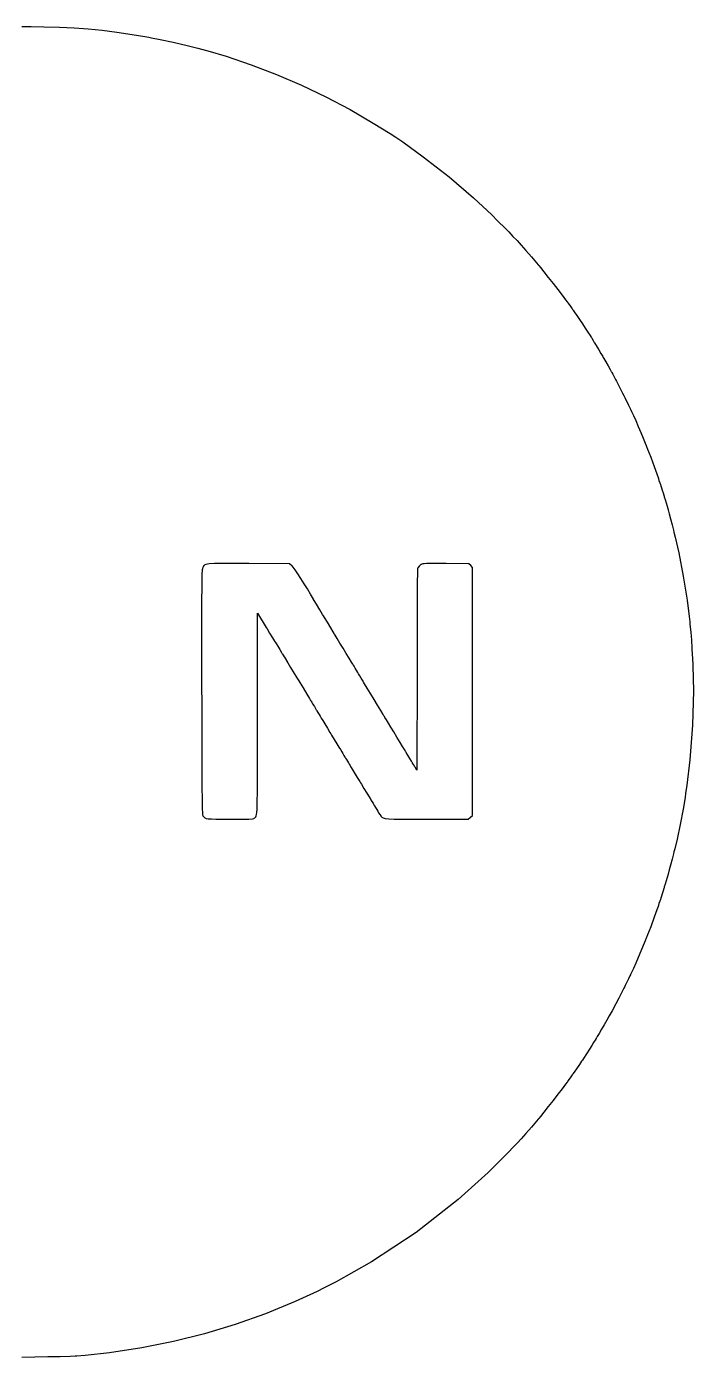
# Model space of a CAD drawing. Extents: x 0 to 31.2, y 0 to 20.8.
# Drawn here: x 20.83 to 31.24, y 0.01 to 20.81 of the extents above; entities that cross this region are included whole.
import ezdxf

# ---------------------------------------------------------------- set-up
doc = ezdxf.new("R2010")
doc.units = 0
doc.layers.get('0').update_dxf_attribs({"linetype": 'CONTINUOUS'})

msp = doc.modelspace()

# ---------------------------------------------------------------- linework, layer by layer
at = {"color": 7}
for p, q in [((20.7525, 20.8143), (20.8299, 20.8143)), ((20.8299, 20.8143), (20.8968, 20.8143)), ((20.8968, 20.8143), (21.0976, 20.8125)), ((21.0976, 20.8125), (21.3419, 20.8065)), ((21.3419, 20.8065), (21.5703, 20.7958)), ((21.5703, 20.7958), (21.7903, 20.7799)), ((21.7903, 20.7799), (22.0094, 20.7578)), ((22.0094, 20.7578), (22.235, 20.729)), ((22.235, 20.729), (22.4747, 20.6928)), ((22.4747, 20.6928), (22.6708, 20.6601)), ((22.6708, 20.6601), (22.7361, 20.6486)), ((22.7361, 20.6486), (22.78, 20.641)), ((22.78, 20.641), (22.9117, 20.6149)), ((22.9117, 20.6149), (23.1167, 20.5703)), ((23.1167, 20.5703), (23.3371, 20.5182)), ((23.3371, 20.5182), (23.5036, 20.4767)), ((23.5036, 20.4767), (23.559, 20.4621)), ((23.559, 20.4621), (23.6563, 20.4365)), ((23.6563, 20.4365), (23.9457, 20.3504)), ((23.9457, 20.3504), (24.3365, 20.2186)), ((24.3365, 20.2186), (24.7285, 20.0679)), ((24.7285, 20.0679), (25.1181, 19.9)), ((25.1181, 19.9), (25.5024, 19.7162)), ((25.5024, 19.7162), (25.8781, 19.5181)), ((25.8781, 19.5181), (26.2421, 19.3068)), ((26.2421, 19.3068), (26.5053, 19.1417)), ((26.5053, 19.1417), (26.5912, 19.084)), ((26.5912, 19.084), (26.7008, 19.0107)), ((26.7008, 19.0107), (27.0232, 18.781)), ((27.0232, 18.781), (27.4251, 18.4685)), ((27.4251, 18.4685), (27.8082, 18.1372)), ((27.8082, 18.1372), (28.0922, 17.8699)), ((28.0922, 17.8699), (28.184, 17.7778)), ((28.184, 17.7778), (28.2076, 17.754)), ((28.2076, 17.754), (28.2787, 17.6828)), ((28.2787, 17.6828), (28.3567, 17.604)), ((28.3567, 17.604), (28.4236, 17.5347)), ((28.4236, 17.5347), (28.4863, 17.4681)), ((28.4863, 17.4681), (28.5507, 17.3971)), ((28.5507, 17.3971), (28.6233, 17.315)), ((28.6233, 17.315), (28.7104, 17.215)), ((28.7104, 17.215), (28.7914, 17.1215)), ((28.7914, 17.1215), (28.8183, 17.0903)), ((28.8183, 17.0903), (28.8271, 17.0801)), ((28.8271, 17.0801), (28.8526, 17.0489)), ((28.8526, 17.0489), (28.9072, 16.9807)), ((28.9072, 16.9807), (28.9753, 16.8944)), ((28.9753, 16.8944), (29.05, 16.799)), ((29.05, 16.799), (29.1243, 16.7032)), ((29.1243, 16.7032), (29.1917, 16.6156)), ((29.1917, 16.6156), (29.245, 16.5451)), ((29.245, 16.5451), (29.2699, 16.5119)), ((29.2699, 16.5119), (29.2778, 16.5007)), ((29.2778, 16.5007), (29.2826, 16.4938)), ((29.2826, 16.4938), (29.315, 16.4476)), ((29.315, 16.4476), (29.349, 16.4001)), ((29.349, 16.4001), (29.3547, 16.3924)), ((29.3547, 16.3924), (29.3617, 16.3829)), ((29.3617, 16.3829), (29.3817, 16.3542)), ((29.3817, 16.3542), (29.4185, 16.3004)), ((29.4185, 16.3004), (29.4618, 16.2364)), ((29.4618, 16.2364), (29.5079, 16.1674)), ((29.5079, 16.1674), (29.5532, 16.099)), ((29.5532, 16.099), (29.5942, 16.0367)), ((29.5942, 16.0367), (29.6271, 15.9858)), ((29.6271, 15.9858), (29.6433, 15.9603)), ((29.6433, 15.9603), (29.6486, 15.9517)), ((29.6486, 15.9517), (29.6526, 15.9447)), ((29.6526, 15.9447), (29.6751, 15.9076)), ((29.6751, 15.9076), (29.694, 15.8772)), ((29.694, 15.8772), (29.6964, 15.8736)), ((29.6964, 15.8736), (29.6988, 15.8697)), ((29.6988, 15.8697), (29.7128, 15.8469)), ((29.7128, 15.8469), (29.7258, 15.8257)), ((29.7258, 15.8257), (29.7276, 15.8226)), ((29.7276, 15.8226), (29.7294, 15.8192)), ((29.7294, 15.8192), (29.7401, 15.8007)), ((29.7401, 15.8007), (29.7644, 15.7593)), ((29.7644, 15.7593), (29.7968, 15.7042)), ((29.7968, 15.7042), (29.8247, 15.6571)), ((29.8247, 15.6571), (29.8339, 15.6414)), ((29.8339, 15.6414), (29.8435, 15.6247)), ((29.8435, 15.6247), (29.8722, 15.5749)), ((29.8722, 15.5749), (29.9094, 15.51)), ((29.9094, 15.51), (29.9411, 15.4543)), ((29.9411, 15.4543), (29.9579, 15.4246)), ((29.9579, 15.4246), (29.9631, 15.4153)), ((29.9631, 15.4153), (29.9676, 15.4068)), ((29.9676, 15.4068), (29.9812, 15.3815)), ((29.9812, 15.3815), (30.0026, 15.3415)), ((30.0026, 15.3415), (30.0249, 15.3)), ((30.0249, 15.3), (30.0403, 15.2715)), ((30.0403, 15.2715), (30.0454, 15.2622)), ((30.0454, 15.2622), (30.0512, 15.251)), ((30.0512, 15.251), (30.0687, 15.2171)), ((30.0687, 15.2171), (30.0999, 15.1558)), ((30.0999, 15.1558), (30.1344, 15.0865)), ((30.1344, 15.0865), (30.16, 15.0347)), ((30.16, 15.0347), (30.1683, 15.0174)), ((30.1683, 15.0174), (30.1762, 15.0012)), ((30.1762, 15.0012), (30.2003, 14.9528)), ((30.2003, 14.9528), (30.2283, 14.8958)), ((30.2283, 14.8958), (30.2496, 14.8529)), ((30.2496, 14.8529), (30.2592, 14.8336)), ((30.2592, 14.8336), (30.261, 14.8299)), ((30.261, 14.8299), (30.2653, 14.8218)), ((30.2653, 14.8218), (30.2767, 14.7969)), ((30.2767, 14.7969), (30.3042, 14.7356)), ((30.3042, 14.7356), (30.3397, 14.6546)), ((30.3397, 14.6546), (30.3796, 14.5622)), ((30.3796, 14.5622), (30.4203, 14.4674)), ((30.4203, 14.4674), (30.4581, 14.3782)), ((30.4581, 14.3782), (30.4892, 14.3036)), ((30.4892, 14.3036), (30.505, 14.2647)), ((30.505, 14.2647), (30.51, 14.2518)), ((30.51, 14.2518), (30.5267, 14.2096)), ((30.5267, 14.2096), (30.5757, 14.0829)), ((30.5757, 14.0829), (30.6311, 13.9358)), ((30.6311, 13.9358), (30.6719, 13.8216)), ((30.6719, 13.8216), (30.6904, 13.7663)), ((30.6904, 13.7663), (30.6944, 13.7517)), ((30.6944, 13.7517), (30.6954, 13.7473)), ((30.6954, 13.7473), (30.7036, 13.7201)), ((30.7036, 13.7201), (30.7133, 13.6934)), ((30.7133, 13.6934), (30.7153, 13.6892)), ((30.7153, 13.6892), (30.7171, 13.6848)), ((30.7171, 13.6848), (30.7268, 13.6576)), ((30.7268, 13.6576), (30.735, 13.6309)), ((30.735, 13.6309), (30.7361, 13.6267)), ((30.7361, 13.6267), (30.7374, 13.6223)), ((30.7374, 13.6223), (30.7426, 13.6049)), ((30.7426, 13.6049), (30.7536, 13.5692)), ((30.7536, 13.5692), (30.7675, 13.5245)), ((30.7675, 13.5245), (30.779, 13.4879)), ((30.779, 13.4879), (30.7829, 13.4757)), ((30.7829, 13.4757), (30.7874, 13.4617)), ((30.7874, 13.4617), (30.8004, 13.4195)), ((30.8004, 13.4195), (30.8161, 13.3677)), ((30.8161, 13.3677), (30.8311, 13.3161)), ((30.8311, 13.3161), (30.8468, 13.2605)), ((30.8468, 13.2605), (30.8642, 13.1966)), ((30.8642, 13.1966), (30.8844, 13.1202)), ((30.8844, 13.1202), (30.9086, 13.0271)), ((30.9086, 13.0271), (30.9307, 12.9417)), ((30.9307, 12.9417), (30.9381, 12.9132)), ((30.9381, 12.9132), (30.9589, 12.833)), ((30.9589, 12.833), (31.0129, 12.59)), ((31.0129, 12.59), (31.0833, 12.223)), ((23.5678, 12.2998), (23.566, 12.2673)), ((23.5697, 12.3227), (23.5678, 12.2998)), ((23.5719, 12.338), (23.5697, 12.3227)), ((23.5738, 12.3453), (23.5719, 12.338)), ((23.5746, 12.3475), (23.5738, 12.3453)), ((23.5771, 12.3542), (23.5746, 12.3475)), ((23.5847, 12.3739), (23.5771, 12.3542)), ((23.599, 12.3934), (23.5847, 12.3739)), ((23.6268, 12.4071), (23.599, 12.3934)), ((23.6774, 12.4158), (23.6268, 12.4071)), ((23.7604, 12.4207), (23.6774, 12.4158)), ((23.8851, 12.4226), (23.7604, 12.4207)), ((24.061, 12.4226), (23.8851, 12.4226)), ((24.2383, 12.4218), (24.061, 12.4226)), ((24.2975, 12.4216), (24.2383, 12.4218)), ((24.9318, 12.4184), (24.2975, 12.4216)), ((24.9704, 12.3872), (24.9318, 12.4184)), ((24.976, 12.3827), (24.9704, 12.3872)), ((24.9896, 12.365), (24.976, 12.3827)), ((25.0217, 12.3205), (24.9896, 12.365)), ((25.0633, 12.259), (25.0217, 12.3205)), ((26.9337, 12.3218), (26.9311, 12.2549)), ((26.9347, 12.3432), (26.9337, 12.3218)), ((26.9371, 12.3497), (26.9347, 12.3432)), ((26.9392, 12.3554), (26.9371, 12.3497)), ((26.9557, 12.3812), (26.9392, 12.3554)), ((26.98, 12.4018), (26.9557, 12.3812)), ((26.9861, 12.4048), (26.98, 12.4018)), ((26.9892, 12.4065), (26.9861, 12.4048)), ((26.9992, 12.4107), (26.9892, 12.4065)), ((27.0151, 12.4153), (26.9992, 12.4107)), ((27.0378, 12.4185), (27.0151, 12.4153)), ((27.0707, 12.4206), (27.0378, 12.4185)), ((27.1175, 12.4219), (27.0707, 12.4206)), ((27.1821, 12.4223), (27.1175, 12.4219)), ((27.2679, 12.4222), (27.1821, 12.4223)), ((27.351, 12.4217), (27.2679, 12.4222)), ((27.3788, 12.4216), (27.351, 12.4217)), ((27.7361, 12.4184), (27.3788, 12.4216)), ((27.7642, 12.3892), (27.7361, 12.4184)), ((27.7933, 12.3611), (27.7642, 12.3892)), ((27.7933, 8.48406), (27.7933, 12.3611)), ((23.5624, 12.0919), (23.5615, 12.001)), ((23.5633, 12.1653), (23.5624, 12.0919)), ((23.5646, 12.2231), (23.5633, 12.1653)), ((23.566, 12.2673), (23.5646, 12.2231)), ((25.1113, 12.1855), (25.0633, 12.259)), ((25.1622, 12.105), (25.1113, 12.1855)), ((25.2131, 12.0228), (25.1622, 12.105)), ((26.929, 12.144), (26.9274, 11.9841)), ((26.9311, 12.2549), (26.929, 12.144)), ((31.0833, 12.223), (31.1425, 11.8496)), ((23.561, 11.8905), (23.5606, 11.7585)), ((23.5615, 12.001), (23.561, 11.8905)), ((25.2601, 11.944), (25.2131, 12.0228)), ((25.2907, 11.8913), (25.2601, 11.944)), ((25.3006, 11.8736), (25.2907, 11.8913)), ((25.3024, 11.8702), (25.3006, 11.8736)), ((25.3176, 11.8445), (25.3024, 11.8702)), ((26.9274, 11.9841), (26.9261, 11.77)), ((23.5606, 11.7585), (23.5603, 11.6029)), ((25.3544, 11.7833), (25.3176, 11.8445)), ((25.4053, 11.699), (25.3544, 11.7833)), ((25.4501, 11.6253), (25.4053, 11.699)), ((26.9261, 11.77), (26.9251, 11.4968)), ((31.1425, 11.8496), (31.1757, 11.5928)), ((23.5603, 11.6029), (23.5603, 11.4218)), ((24.434, 10.0809), (24.434, 11.6465)), ((24.434, 11.6465), (24.5694, 11.4226)), ((25.4653, 11.6007), (25.4501, 11.6253)), ((25.4801, 11.576), (25.4653, 11.6007)), ((25.5253, 11.5016), (25.4801, 11.576)), ((25.5767, 11.4166), (25.5253, 11.5016)), ((26.9251, 11.4968), (26.9247, 11.1594)), ((31.1757, 11.5928), (31.184, 11.5069)), ((31.184, 11.5069), (31.1878, 11.4676)), ((31.1878, 11.4676), (31.1989, 11.3493)), ((23.5603, 11.4218), (23.5603, 11.2133)), ((24.5694, 11.4226), (24.5828, 11.4007)), ((24.5828, 11.4007), (24.6229, 11.3346)), ((24.6229, 11.3346), (24.6681, 11.2604)), ((24.6681, 11.2604), (24.7003, 11.2076)), ((25.614, 11.3547), (25.5767, 11.4166)), ((25.6297, 11.3283), (25.614, 11.3547)), ((25.6319, 11.3247), (25.6297, 11.3283)), ((25.6356, 11.3184), (25.6319, 11.3247)), ((25.6469, 11.2995), (25.6356, 11.3184)), ((25.6781, 11.248), (25.6469, 11.2995)), ((25.7204, 11.1783), (25.6781, 11.248)), ((31.1989, 11.3493), (31.2096, 11.2229)), ((23.5603, 11.2133), (23.5604, 10.9752)), ((24.7003, 11.2076), (24.7136, 11.1861)), ((24.7136, 11.1861), (24.7153, 11.184)), ((24.7153, 11.184), (24.7235, 11.1707)), ((24.7235, 11.1707), (24.7481, 11.1304)), ((24.7481, 11.1304), (24.7813, 11.0756)), ((24.7813, 11.0756), (24.8083, 11.0307)), ((24.8083, 11.0307), (24.8207, 11.0101)), ((25.7689, 11.0982), (25.7204, 11.1783)), ((25.8189, 11.0159), (25.7689, 11.0982)), ((26.9247, 11.1594), (26.9246, 10.8544)), ((31.2096, 11.2229), (31.2181, 11.0992)), ((31.2181, 11.0992), (31.2246, 10.987)), ((23.5604, 10.9752), (23.5607, 10.7057)), ((24.8207, 11.0101), (24.8225, 11.0069)), ((24.8225, 11.0069), (24.8235, 11.0049)), ((24.8235, 11.0049), (24.8338, 10.9867)), ((24.8338, 10.9867), (24.8478, 10.9643)), ((24.8478, 10.9643), (24.8507, 10.9601)), ((24.8507, 10.9601), (24.8535, 10.9557)), ((24.8535, 10.9557), (24.8696, 10.9296)), ((24.8696, 10.9296), (24.8847, 10.9046)), ((24.8847, 10.9046), (24.8871, 10.9007)), ((24.8871, 10.9007), (24.8892, 10.8968)), ((24.8892, 10.8968), (24.9068, 10.8673)), ((24.9068, 10.8673), (24.949, 10.7972)), ((25.8656, 10.9393), (25.8189, 11.0159)), ((25.9037, 10.8764), (25.8656, 10.9393)), ((25.9225, 10.8454), (25.9037, 10.8764)), ((25.9288, 10.8351), (25.9225, 10.8454)), ((25.9315, 10.8304), (25.9288, 10.8351)), ((25.9414, 10.8143), (25.9315, 10.8304)), ((26.9246, 10.8544), (26.9246, 10.7528)), ((31.2246, 10.987), (31.2267, 10.9497)), ((31.2267, 10.9497), (31.2339, 10.8198)), ((31.2339, 10.8198), (31.2408, 10.4293)), ((23.5607, 10.7057), (23.561, 10.4785)), ((24.949, 10.7972), (25.0078, 10.7008)), ((25.0078, 10.7008), (25.0594, 10.6164)), ((25.0594, 10.6164), (25.0767, 10.5882)), ((25.9604, 10.7829), (25.9414, 10.8143)), ((25.9831, 10.745), (25.9604, 10.7829)), ((26.001, 10.715), (25.9831, 10.745)), ((26.0069, 10.7049), (26.001, 10.715)), ((26.0128, 10.6948), (26.0069, 10.7049)), ((26.0307, 10.6648), (26.0128, 10.6948)), ((26.0533, 10.6269), (26.0307, 10.6648)), ((26.0724, 10.5955), (26.0533, 10.6269)), ((26.9246, 10.7528), (26.9236, 9.19026)), ((23.561, 10.4785), (23.561, 10.4028)), ((23.561, 10.4028), (23.5611, 10.3238)), ((25.0767, 10.5882), (25.0938, 10.5602)), ((25.0938, 10.5602), (25.1449, 10.4759)), ((25.1449, 10.4759), (25.2032, 10.3799)), ((26.0821, 10.5794), (26.0724, 10.5955)), ((26.085, 10.5747), (26.0821, 10.5794)), ((26.0906, 10.5656), (26.085, 10.5747)), ((26.1069, 10.5383), (26.0906, 10.5656)), ((26.1464, 10.4732), (26.1069, 10.5383)), ((26.1971, 10.3893), (26.1464, 10.4732)), ((31.2408, 10.4293), (31.2275, 9.89344)), ((23.5611, 10.3238), (23.5615, 10.0869)), ((25.2032, 10.3799), (25.2451, 10.3105)), ((25.2451, 10.3105), (25.2624, 10.2815)), ((25.2624, 10.2815), (25.2642, 10.2778)), ((25.2642, 10.2778), (25.2663, 10.2741)), ((25.2663, 10.2741), (25.2799, 10.2513)), ((25.2799, 10.2513), (25.294, 10.2283)), ((25.294, 10.2283), (25.2964, 10.2247)), ((25.2964, 10.2247), (25.2988, 10.2208)), ((25.2988, 10.2208), (25.3064, 10.2082)), ((25.3064, 10.2082), (25.321, 10.1843)), ((26.2533, 10.2964), (26.1971, 10.3893)), ((26.309, 10.2045), (26.2533, 10.2964)), ((26.3582, 10.1234), (26.309, 10.2045)), ((23.5615, 10.0869), (23.5621, 9.80783)), ((24.434, 10.0066), (24.434, 10.0809)), ((24.434, 9.78347), (24.434, 10.0066)), ((25.321, 10.1843), (25.3382, 10.1561)), ((25.3382, 10.1561), (25.3514, 10.1341)), ((25.3514, 10.1341), (25.3558, 10.1267)), ((25.3558, 10.1267), (25.361, 10.1181)), ((25.361, 10.1181), (25.3765, 10.0922)), ((25.3765, 10.0922), (25.394, 10.0629)), ((25.394, 10.0629), (25.411, 10.0346)), ((25.411, 10.0346), (25.43, 10.0032)), ((25.43, 10.0032), (25.4536, 9.96431)), ((26.3949, 10.0629), (26.3582, 10.1234)), ((26.4085, 10.0405), (26.3949, 10.0629)), ((26.4132, 10.033), (26.4085, 10.0405)), ((26.4158, 10.0285), (26.4132, 10.033)), ((26.4239, 10.015), (26.4158, 10.0285)), ((26.446, 9.97874), (26.4239, 10.015)), ((23.5621, 9.80783), (23.5626, 9.56337)), ((24.434, 9.52518), (24.434, 9.78347)), ((25.4536, 9.96431), (25.4844, 9.91363)), ((25.4844, 9.91363), (25.5249, 9.847)), ((25.5249, 9.847), (25.5644, 9.78185)), ((25.5644, 9.78185), (25.5776, 9.7601)), ((26.4772, 9.92697), (26.446, 9.97874)), ((26.5161, 9.86268), (26.4772, 9.92697)), ((26.5608, 9.78885), (26.5161, 9.86268)), ((26.6096, 9.70839), (26.5608, 9.78885)), ((31.2275, 9.89344), (31.1871, 9.35444)), ((25.5776, 9.7601), (25.5911, 9.73807)), ((25.5911, 9.73807), (25.6317, 9.67199)), ((25.6317, 9.67199), (25.6732, 9.604)), ((25.6732, 9.604), (25.7049, 9.55203)), ((26.6606, 9.62418), (26.6096, 9.70839)), ((26.6992, 9.56049), (26.6606, 9.62418)), ((23.5626, 9.56337), (23.5632, 9.35113)), ((24.4339, 9.30317), (24.434, 9.52518)), ((25.7049, 9.55203), (25.7294, 9.51193)), ((25.7294, 9.51193), (25.749, 9.47954)), ((25.749, 9.47954), (25.7663, 9.45074)), ((25.7663, 9.45074), (25.7836, 9.42133)), ((25.7836, 9.42133), (25.7988, 9.39572)), ((25.7988, 9.39572), (25.8038, 9.38715)), ((25.8038, 9.38715), (25.8081, 9.37983)), ((25.8081, 9.37983), (25.8214, 9.35786)), ((26.7121, 9.53922), (26.6992, 9.56049)), ((26.7151, 9.53401), (26.7121, 9.53922)), ((26.7322, 9.50592), (26.7151, 9.53401)), ((26.7467, 9.48199), (26.7322, 9.50592)), ((26.7485, 9.47885), (26.7467, 9.48199)), ((26.7567, 9.46506), (26.7485, 9.47885)), ((26.7814, 9.42372), (26.7567, 9.46506)), ((26.8128, 9.37115), (26.7814, 9.42372)), ((26.8385, 9.329), (26.8128, 9.37115)), ((23.5632, 9.35113), (23.5639, 9.16883)), ((23.5639, 9.16883), (23.5646, 9.01417)), ((24.4335, 9.11475), (24.4339, 9.30317)), ((25.8214, 9.35786), (25.8385, 9.32975)), ((25.8385, 9.32975), (25.8531, 9.30615)), ((25.8531, 9.30615), (25.8607, 9.29394)), ((25.8607, 9.29394), (25.8631, 9.29025)), ((25.8631, 9.29025), (25.8654, 9.28635)), ((25.8654, 9.28635), (25.8797, 9.26281)), ((25.8797, 9.26281), (25.8933, 9.23981)), ((25.8933, 9.23981), (25.8954, 9.23611)), ((25.8954, 9.23611), (25.8972, 9.23247)), ((25.8972, 9.23247), (25.9112, 9.20861)), ((25.9112, 9.20861), (25.9443, 9.15321)), ((26.8508, 9.30903), (26.8385, 9.329)), ((26.8537, 9.30485), (26.8508, 9.30903)), ((26.8553, 9.30203), (26.8537, 9.30485)), ((26.8707, 9.27647), (26.8553, 9.30203)), ((26.8913, 9.24365), (26.8707, 9.27647)), ((26.8954, 9.23714), (26.8913, 9.24365)), ((26.9236, 9.19026), (26.8954, 9.23714)), ((31.1871, 9.35444), (31.1406, 8.9566)), ((23.5646, 9.01417), (23.5654, 8.88476)), ((24.4319, 8.82704), (24.4329, 8.95692)), ((24.4329, 8.95692), (24.4335, 9.11475)), ((25.9443, 9.15321), (25.99, 9.07807)), ((25.99, 9.07807), (26.03, 9.01297)), ((26.03, 9.01297), (26.0433, 8.99132)), ((26.0433, 8.99132), (26.0565, 8.96951)), ((26.0565, 8.96951), (26.0963, 8.90403)), ((31.1406, 8.9566), (31.1204, 8.82465)), ((23.5654, 8.88476), (23.5664, 8.77832)), ((23.5664, 8.77832), (23.5675, 8.69254)), ((24.4304, 8.72217), (24.4319, 8.82704)), ((26.0963, 8.90403), (26.1421, 8.82844)), ((26.1421, 8.82844), (26.1761, 8.77268)), ((26.1761, 8.77268), (26.191, 8.74838)), ((26.191, 8.74838), (26.1933, 8.74447)), ((26.1933, 8.74447), (26.1957, 8.74083)), ((26.1957, 8.74083), (26.2035, 8.72808)), ((31.1111, 8.76406), (31.0801, 8.58262)), ((31.1204, 8.82465), (31.1111, 8.76406)), ((23.5675, 8.69254), (23.5687, 8.62517)), ((23.5687, 8.62517), (23.5703, 8.57374)), ((23.5703, 8.57374), (23.5719, 8.53603)), ((23.5719, 8.53603), (23.574, 8.50965)), ((24.4176, 8.49681), (24.4221, 8.52968)), ((24.4221, 8.52968), (24.4256, 8.57628)), ((24.4256, 8.57628), (24.4283, 8.63954)), ((24.4283, 8.63954), (24.4304, 8.72217)), ((26.2035, 8.72808), (26.2188, 8.70296)), ((26.2188, 8.70296), (26.2372, 8.67258)), ((26.2372, 8.67258), (26.2519, 8.64839)), ((26.2519, 8.64839), (26.2569, 8.64031)), ((26.2569, 8.64031), (26.2617, 8.63226)), ((26.2617, 8.63226), (26.2761, 8.60796)), ((26.2761, 8.60796), (26.2951, 8.57585)), ((26.2951, 8.57585), (26.3113, 8.5479)), ((26.3113, 8.5479), (26.3199, 8.53276)), ((26.3199, 8.53276), (26.3225, 8.52778)), ((31.0801, 8.58262), (31.0347, 8.34158)), ((23.574, 8.50965), (23.5763, 8.4924)), ((23.5763, 8.4924), (23.5789, 8.48182)), ((23.5789, 8.48182), (23.5808, 8.47711)), ((23.5808, 8.47711), (23.5818, 8.47569)), ((23.5818, 8.47569), (23.5849, 8.4714)), ((23.5849, 8.4714), (23.5949, 8.45888)), ((23.5949, 8.45888), (23.6099, 8.44618)), ((23.6099, 8.44618), (23.6312, 8.43707)), ((23.6312, 8.43707), (23.664, 8.43093)), ((23.664, 8.43093), (23.7128, 8.42708)), ((23.7128, 8.42708), (23.7821, 8.42503)), ((23.7821, 8.42503), (23.8768, 8.4241)), ((23.8768, 8.4241), (23.9704, 8.42372)), ((23.9704, 8.42372), (24.0017, 8.42361)), ((24.0017, 8.42361), (24.0479, 8.42361)), ((24.0479, 8.42361), (24.1867, 8.42421)), ((24.1867, 8.42421), (24.2978, 8.42649)), ((24.2978, 8.42649), (24.3553, 8.43153)), ((24.3553, 8.43153), (24.3747, 8.43664)), ((24.3747, 8.43664), (24.3797, 8.44026)), ((24.3797, 8.44026), (24.3822, 8.44194)), ((24.3822, 8.44194), (24.3899, 8.44661)), ((24.3899, 8.44661), (24.3986, 8.45258)), ((24.3986, 8.45258), (24.406, 8.4611)), ((24.406, 8.4611), (24.4124, 8.47487)), ((24.4124, 8.47487), (24.4176, 8.49681)), ((26.3225, 8.52778), (26.3253, 8.52285)), ((26.3253, 8.52285), (26.3421, 8.49653)), ((26.3421, 8.49653), (26.3576, 8.47439)), ((26.3576, 8.47439), (26.36, 8.47151)), ((26.36, 8.47151), (26.3635, 8.46739)), ((26.3635, 8.46739), (26.375, 8.45574)), ((26.375, 8.45574), (26.395, 8.44385)), ((26.395, 8.44385), (26.4283, 8.43533)), ((26.4283, 8.43533), (26.4833, 8.42964)), ((26.4833, 8.42964), (26.5682, 8.42617)), ((26.5682, 8.42617), (26.6913, 8.42437)), ((26.6913, 8.42437), (26.8608, 8.42372)), ((26.8608, 8.42372), (27.0289, 8.42361)), ((27.0289, 8.42361), (27.085, 8.42361)), ((27.085, 8.42361), (27.7257, 8.42361)), ((27.7257, 8.42361), (27.7589, 8.45383)), ((27.7589, 8.45383), (27.7933, 8.48406)), ((31.0347, 8.34158), (30.9865, 8.11421)), ((30.9865, 8.11421), (30.9511, 7.96322)), ((30.9381, 7.91319), (30.9307, 7.88476)), ((30.9511, 7.96322), (30.9381, 7.91319)), ((30.8844, 7.70628), (30.8642, 7.62989)), ((30.9086, 7.79932), (30.8844, 7.70628)), ((30.9307, 7.88476), (30.9086, 7.79932)), ((30.8311, 7.51031), (30.8161, 7.45871)), ((30.8468, 7.56597), (30.8311, 7.51031)), ((30.8642, 7.62989), (30.8468, 7.56597)), ((30.7675, 7.30176), (30.7536, 7.25683)), ((30.779, 7.33849), (30.7675, 7.30176)), ((30.7829, 7.35069), (30.779, 7.33849)), ((30.7874, 7.36475), (30.7829, 7.35069)), ((30.8004, 7.4069), (30.7874, 7.36475)), ((30.8161, 7.45871), (30.8004, 7.4069)), ((30.6944, 7.07465), (30.6904, 7.06011)), ((30.6954, 7.07883), (30.6944, 7.07465)), ((30.7036, 7.10553), (30.6954, 7.07883)), ((30.7133, 7.13276), (30.7036, 7.10553)), ((30.7153, 7.13715), (30.7133, 7.13276)), ((30.7171, 7.14133), (30.7153, 7.13715)), ((30.7268, 7.16803), (30.7171, 7.14133)), ((30.735, 7.19526), (30.7268, 7.16803)), ((30.7361, 7.19965), (30.735, 7.19526)), ((30.7374, 7.20383), (30.7361, 7.19965)), ((30.7426, 7.22108), (30.7374, 7.20383)), ((30.7536, 7.25683), (30.7426, 7.22108)), ((30.6311, 6.89068), (30.5757, 6.74349)), ((30.6719, 7.00489), (30.6311, 6.89068)), ((30.6904, 7.06011), (30.6719, 7.00489)), ((30.5757, 6.74349), (30.5267, 6.61681)), ((30.4892, 6.52289), (30.4581, 6.44819)), ((30.505, 6.56168), (30.4892, 6.52289)), ((30.51, 6.57465), (30.505, 6.56168)), ((30.5267, 6.61681), (30.51, 6.57465)), ((30.3796, 6.26411), (30.3397, 6.17188)), ((30.4203, 6.35906), (30.3796, 6.26411)), ((30.4581, 6.44819), (30.4203, 6.35906)), ((30.3042, 6.09082), (30.2767, 6.02957)), ((30.3397, 6.17188), (30.3042, 6.09082)), ((30.1764, 5.82519), (30.1683, 5.80903)), ((30.2003, 5.87364), (30.1764, 5.82519)), ((30.2283, 5.93056), (30.2003, 5.87364)), ((30.2496, 5.97358), (30.2283, 5.93056)), ((30.2592, 5.99289), (30.2496, 5.97358)), ((30.261, 5.99653), (30.2592, 5.99289)), ((30.2653, 6.00461), (30.261, 5.99653)), ((30.2767, 6.02957), (30.2653, 6.00461)), ((30.0778, 5.62625), (30.0319, 5.53863)), ((30.1208, 5.71149), (30.0778, 5.62625)), ((30.1565, 5.78461), (30.1208, 5.71149)), ((30.1683, 5.80903), (30.1565, 5.78461)), ((29.9712, 5.42572), (29.9575, 5.40115)), ((29.9757, 5.43403), (29.9712, 5.42572)), ((29.9899, 5.46013), (29.9757, 5.43403)), ((30.0319, 5.53863), (29.9899, 5.46013)), ((29.8483, 5.21089), (29.8071, 5.13971)), ((29.8899, 5.28271), (29.8483, 5.21089)), ((29.9276, 5.34842), (29.8899, 5.28271)), ((29.9575, 5.40115), (29.9276, 5.34842)), ((29.7211, 4.99468), (29.7071, 4.97194)), ((29.7235, 4.99858), (29.7211, 4.99468)), ((29.7279, 5.00553), (29.7235, 4.99858)), ((29.7406, 5.02675), (29.7279, 5.00553)), ((29.7697, 5.07601), (29.7406, 5.02675)), ((29.8071, 5.13971), (29.7697, 5.07601)), ((29.6179, 4.82742), (29.5703, 4.75407)), ((29.6564, 4.88846), (29.6179, 4.82742)), ((29.6835, 4.93278), (29.6564, 4.88846)), ((29.6922, 4.9476), (29.6835, 4.93278)), ((29.694, 4.95074), (29.6922, 4.9476)), ((29.7071, 4.97194), (29.694, 4.95074)), ((29.4604, 4.58876), (29.4164, 4.52339)), ((29.4953, 4.64068), (29.4604, 4.58876)), ((29.5069, 4.65799), (29.4953, 4.64068)), ((29.5228, 4.68201), (29.5069, 4.65799)), ((29.5703, 4.75407), (29.5228, 4.68201)), ((29.315, 4.37875), (29.2826, 4.33274)), ((29.349, 4.42622), (29.315, 4.37875)), ((29.3547, 4.43403), (29.349, 4.42622)), ((29.3604, 4.44185), (29.3547, 4.43403)), ((29.3796, 4.46935), (29.3604, 4.44185)), ((29.4164, 4.52339), (29.3796, 4.46935)), ((29.1917, 4.21089), (29.1243, 4.12332)), ((29.245, 4.28131), (29.1917, 4.21089)), ((29.2699, 4.3144), (29.245, 4.28131)), ((29.2778, 4.32568), (29.2699, 4.3144)), ((29.2826, 4.33274), (29.2778, 4.32568)), ((29.05, 4.0274), (28.9753, 3.93197)), ((29.1243, 4.12332), (29.05, 4.0274)), ((28.8271, 3.74625), (28.8183, 3.73611)), ((28.8526, 3.7775), (28.8271, 3.74625)), ((28.9072, 3.84571), (28.8526, 3.7775)), ((28.9753, 3.93197), (28.9072, 3.84571)), ((28.7104, 3.61139), (28.6233, 3.51139)), ((28.7914, 3.70492), (28.7104, 3.61139)), ((28.8183, 3.73611), (28.7914, 3.70492)), ((28.4863, 3.3584), (28.4236, 3.29172)), ((28.5507, 3.42936), (28.4863, 3.3584)), ((28.6233, 3.51139), (28.5507, 3.42936)), ((28.2787, 3.14367), (28.2076, 3.07238)), ((28.3567, 3.22244), (28.2787, 3.14367)), ((28.4236, 3.29172), (28.3567, 3.22244)), ((28.184, 3.04861), (28.0353, 2.89974)), ((28.2076, 3.07238), (28.184, 3.04861)), ((28.0353, 2.89974), (27.5657, 2.47646)), ((27.5657, 2.47646), (26.911, 1.96246)), ((26.911, 1.96246), (26.2158, 1.50353)), ((26.2158, 1.50353), (25.6643, 1.19092)), ((25.4757, 1.09652), (25.3629, 1.04015)), ((25.6643, 1.19092), (25.4757, 1.09652)), ((25.0193, 0.881782), (24.5561, 0.690539)), ((25.3629, 1.04015), (25.0193, 0.881782)), ((24.5561, 0.690539), (24.0858, 0.522786)), ((24.0858, 0.522786), (23.6078, 0.37831)), ((23.1218, 0.257107), (22.6272, 0.159071)), ((23.6078, 0.37831), (23.1218, 0.257107)), ((20.9542, 0.013075), (20.7519, 0.010471)), ((21.1607, 0.016819), (20.9542, 0.013075)), ((21.3521, 0.02143), (21.1607, 0.016819)), ((21.5086, 0.02653), (21.3521, 0.02143)), ((21.5856, 0.029948), (21.5086, 0.02653)), ((21.6111, 0.031955), (21.5856, 0.029948)), ((21.7394, 0.042046), (21.6111, 0.031955)), ((22.1238, 0.084039), (21.7394, 0.042046)), ((22.6272, 0.159071), (22.1238, 0.084039))]:
    msp.add_line(p, q, dxfattribs=at)

doc.saveas('drawing.dxf')
